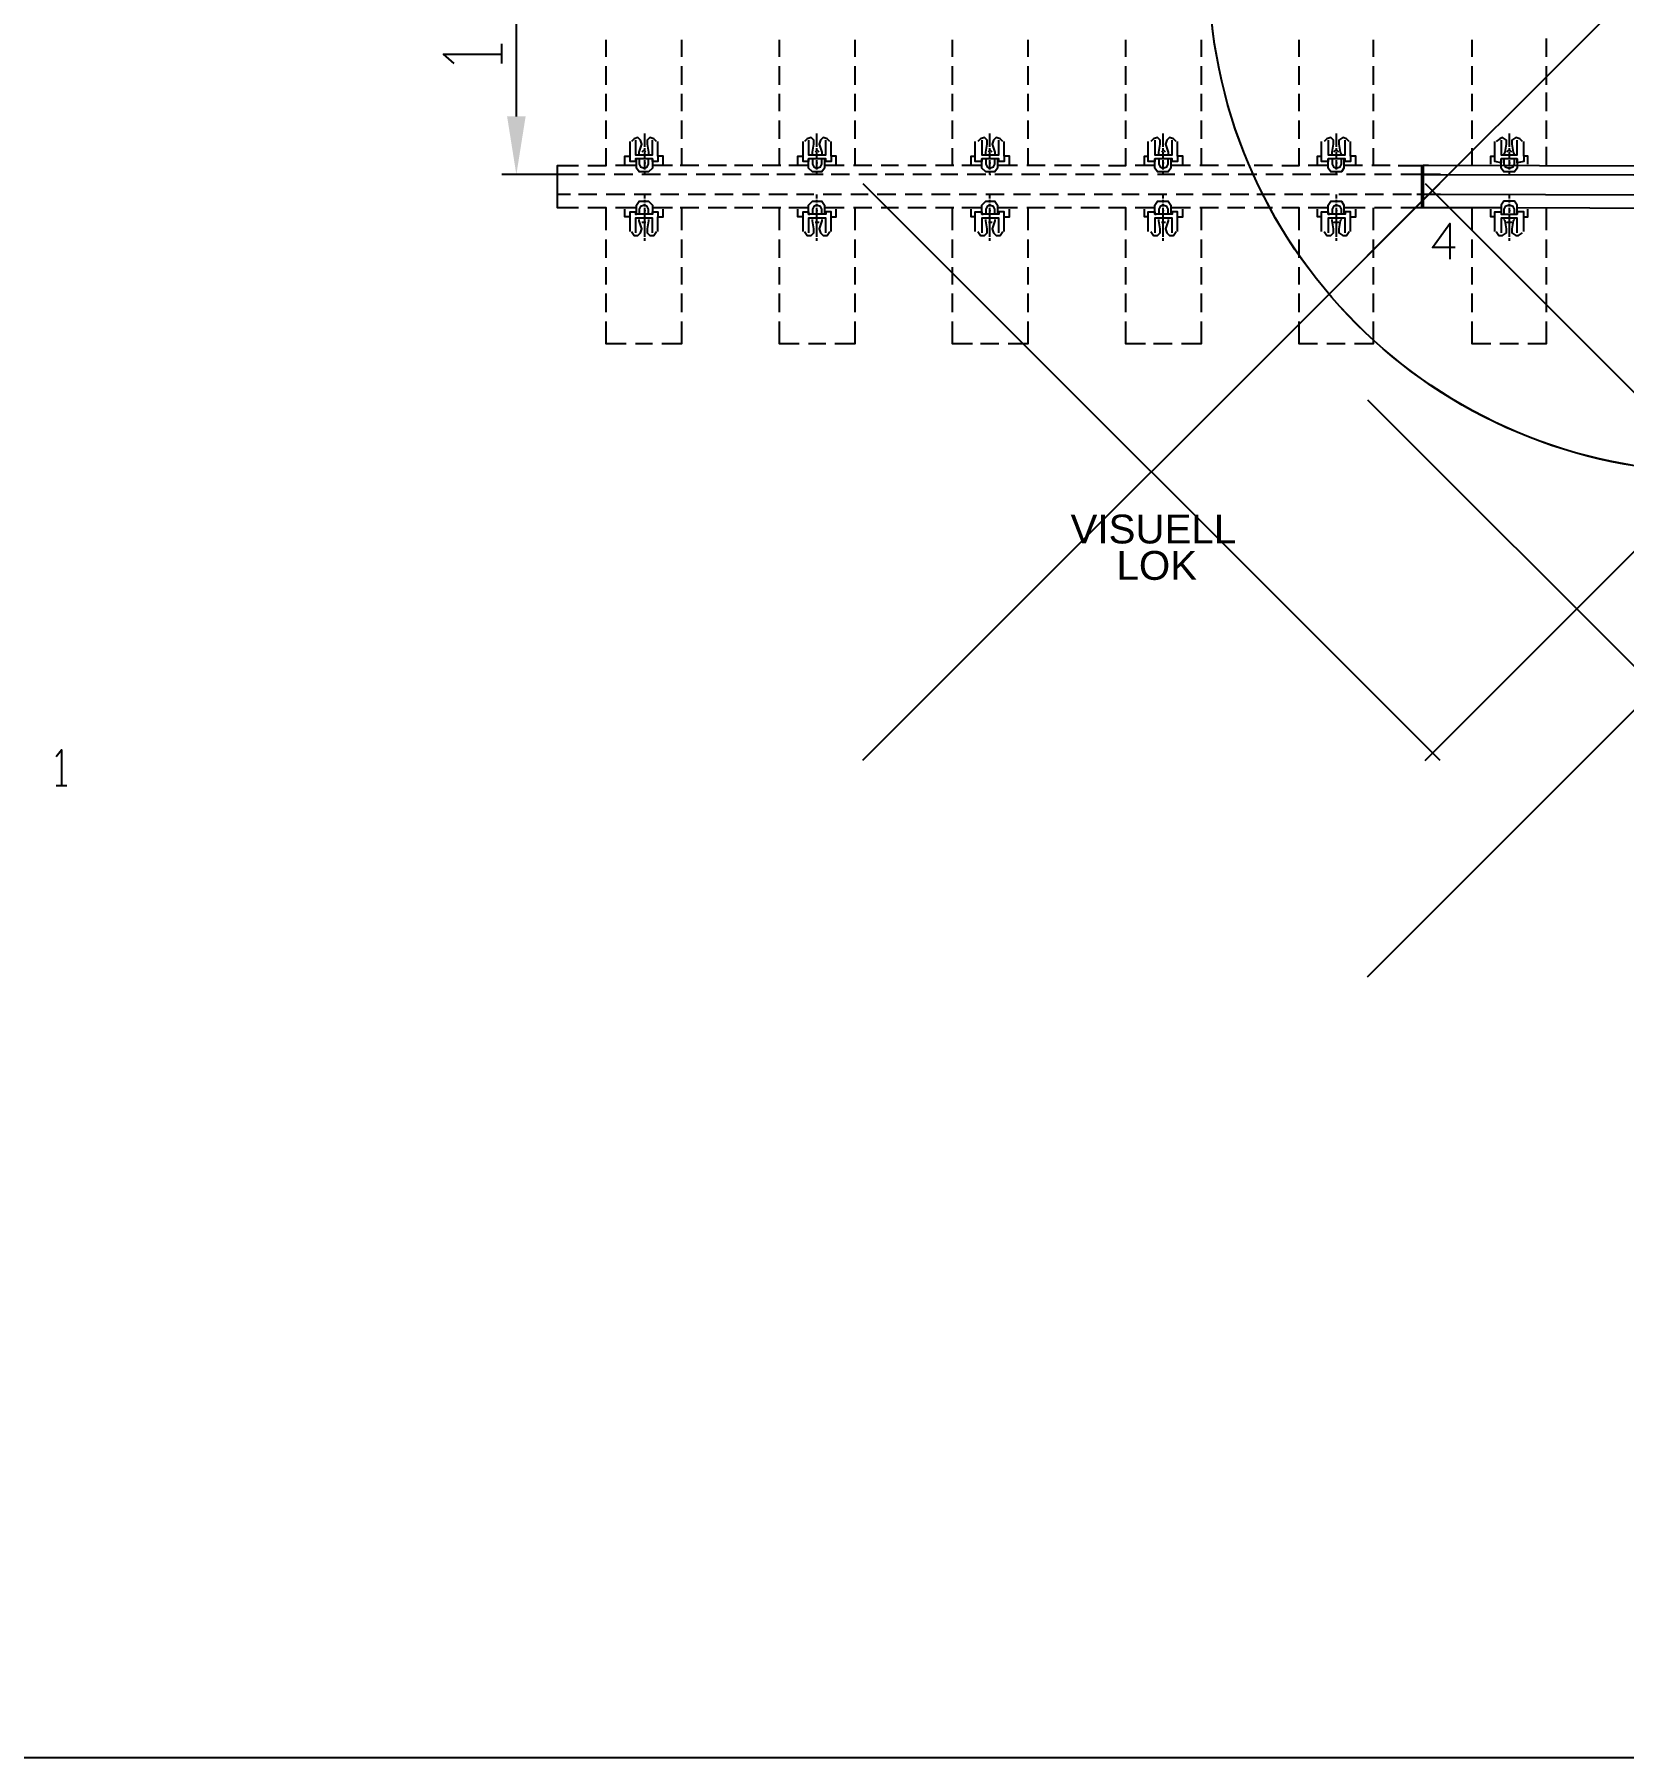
# Model space of a CAD drawing. Header units: millimetres. Extents: x -45 to 90, y -17 to 16.
# Drawn here: x -5.62 to -0.11, y -6.21 to -0.23 of the extents above; entities that cross this region are included whole.
import ezdxf

# ---------------------------------------------------------------- set-up
doc = ezdxf.new("R2010")
doc.units = ezdxf.units.MM
doc.header["$PDMODE"] = 3
doc.layers.add('PDF_Geometry', color=7, linetype='Continuous')
doc.layers.add('PDF_Solid Fills', color=7, linetype='Continuous')
doc.styles.get("Standard").update_dxf_attribs({"font": 'arial.ttf'})

msp = doc.modelspace()

# ---------------------------------------------------------------- linework, layer by layer
at = {"color": 4}
for centre in [(0.1994, 0), (0.1994, -0.0004)]:
    msp.add_circle(centre, 1.75, dxfattribs=at)
at = {"color": 1}
for p in [(0, 0), (-1.75, -1.75), (0, -2.5)]:
    msp.add_point(p, dxfattribs=at)
at = {"color": 4}
msp.add_point((0.1994, -1.7504), dxfattribs=at)
at = {"layer": 'PDF_Geometry', "lineweight": 25}
msp.add_lwpolyline([(-44.1267, 7.6371), (-44.1267, -6.2069), (89.3766, -6.2069), (89.3766, 7.6371)], close=True, dxfattribs=at)
for points in [[(-3.9515, -0.518), (-3.9515, 0.518)], [(-4.0019, -0.3346), (-4.0019, -0.2659)], [(-3.6398, -0.3117), (-3.6398, -0.2521)], [(-3.3785, -0.2521), (-3.3785, -0.3117)], [(-3.0393, -0.3117), (-3.0393, -0.2521)], [(-2.778, -0.2521), (-2.778, -0.3117)], [(-2.4388, -0.3117), (-2.4388, -0.2521)], [(-2.1775, -0.2521), (-2.1775, -0.3117)], [(-1.8382, -0.3117), (-1.8382, -0.2521)], [(-1.5769, -0.2521), (-1.5769, -0.3117)], [(-1.2377, -0.3117), (-1.2377, -0.2521)], [(-0.981, -0.2521), (-0.981, -0.3117)], [(-0.6372, -0.3117), (-0.6372, -0.2521)], [(-0.3805, -0.2475), (-0.3805, -0.3117)], [(-4.167, -0.3346), (-4.2036, -0.3026), (-4.0019, -0.3026)], [(-3.6398, -0.408), (-3.6398, -0.3438)], [(-3.3785, -0.3438), (-3.3785, -0.408)], [(-3.0393, -0.408), (-3.0393, -0.3438)], [(-2.778, -0.3438), (-2.778, -0.408)], [(-2.4388, -0.408), (-2.4388, -0.3438)], [(-2.1775, -0.3438), (-2.1775, -0.408)], [(-1.8382, -0.408), (-1.8382, -0.3438)], [(-1.5769, -0.3438), (-1.5769, -0.408)], [(-1.2377, -0.408), (-1.2377, -0.3438)], [(-0.981, -0.3438), (-0.981, -0.408)], [(-0.6372, -0.408), (-0.6372, -0.3438)], [(-0.3805, -0.3438), (-0.3805, -0.408)], [(-3.6398, -0.4997), (-3.6398, -0.4401)], [(-3.3785, -0.4401), (-3.3785, -0.4997)], [(-3.0393, -0.4997), (-3.0393, -0.4401)], [(-2.778, -0.4401), (-2.778, -0.4997)], [(-2.4388, -0.4997), (-2.4388, -0.4401)], [(-2.1775, -0.4401), (-2.1775, -0.4997)], [(-1.8382, -0.4997), (-1.8382, -0.4401)], [(-1.5769, -0.4401), (-1.5769, -0.4997)], [(-1.2377, -0.4997), (-1.2377, -0.4401)], [(-0.981, -0.4401), (-0.981, -0.4997)], [(-0.6372, -0.4997), (-0.6372, -0.4401)], [(-0.3805, -0.4353), (-0.3805, -0.4997)], [(-3.6398, -0.5959), (-3.6398, -0.5318)], [(-3.3785, -0.5318), (-3.3785, -0.5959)], [(-3.0393, -0.5959), (-3.0393, -0.5318)], [(-2.778, -0.5318), (-2.778, -0.5959)], [(-2.4388, -0.5959), (-2.4388, -0.5318)], [(-2.1775, -0.5318), (-2.1775, -0.5959)], [(-1.8382, -0.5959), (-1.8382, -0.5318)], [(-1.5769, -0.5318), (-1.5769, -0.5959)], [(-1.2377, -0.5959), (-1.2377, -0.5318)], [(-0.981, -0.5318), (-0.981, -0.5959)], [(-0.6372, -0.5959), (-0.6372, -0.5318)], [(-0.3805, -0.5318), (-0.3805, -0.5959)], [(-3.5252, -0.6509), (-3.5252, -0.6418), (-3.516, -0.6143), (-3.5206, -0.6005), (-3.5298, -0.5914), (-3.5435, -0.5959), (-3.5527, -0.6051)], [(-3.5069, -0.5776), (-3.5069, -0.5822), (-3.5069, -0.5868), (-3.5069, -0.5959), (-3.5069, -0.6005), (-3.5069, -0.6097), (-3.5069, -0.6143), (-3.5069, -0.6234)], [(-3.4656, -0.6051), (-3.4748, -0.5959), (-3.4885, -0.5914), (-3.4977, -0.6005), (-3.4977, -0.6143), (-3.4931, -0.6418), (-3.4931, -0.6509)], [(-2.9247, -0.6509), (-2.9247, -0.6418), (-2.9201, -0.6143), (-2.9201, -0.6005), (-2.9293, -0.5914), (-2.943, -0.5959), (-2.9522, -0.6051)], [(-2.9109, -0.5776), (-2.9109, -0.5822), (-2.9109, -0.5868), (-2.9109, -0.5959), (-2.9109, -0.6005), (-2.9109, -0.6097), (-2.9109, -0.6143), (-2.9109, -0.6234)], [(-2.8651, -0.6051), (-2.8742, -0.5959), (-2.888, -0.5914), (-2.8972, -0.6005), (-2.9017, -0.6143), (-2.8926, -0.6418), (-2.8926, -0.6509)], [(-2.3241, -0.6509), (-2.3241, -0.6418), (-2.3196, -0.6143), (-2.3196, -0.6005), (-2.3287, -0.5914), (-2.3425, -0.5959), (-2.3517, -0.6051)], [(-2.3104, -0.5776), (-2.3104, -0.5822), (-2.3104, -0.5868), (-2.3104, -0.5959), (-2.3104, -0.6005), (-2.3104, -0.6097), (-2.3104, -0.6143), (-2.3104, -0.6234)], [(-2.2646, -0.6051), (-2.2737, -0.5959), (-2.2875, -0.5914), (-2.2966, -0.6005), (-2.3012, -0.6143), (-2.2921, -0.6418), (-2.2921, -0.6509)], [(-1.7236, -0.6509), (-1.7236, -0.6418), (-1.719, -0.6143), (-1.719, -0.6005), (-1.7282, -0.5914), (-1.742, -0.5959), (-1.7511, -0.6051)], [(-1.7099, -0.5776), (-1.7099, -0.5822), (-1.7099, -0.5868), (-1.7099, -0.5959), (-1.7099, -0.6005), (-1.7099, -0.6097), (-1.7099, -0.6143), (-1.7099, -0.6234)], [(-1.664, -0.6051), (-1.6732, -0.5959), (-1.687, -0.5914), (-1.6961, -0.6005), (-1.7007, -0.6143), (-1.6915, -0.6418), (-1.6915, -0.6509)], [(-1.1231, -0.6509), (-1.1231, -0.6418), (-1.1185, -0.6143), (-1.1185, -0.6005), (-1.1277, -0.5914), (-1.1414, -0.5959), (-1.1506, -0.6051)], [(-1.1094, -0.5776), (-1.1094, -0.5822), (-1.1094, -0.5868), (-1.1094, -0.5959), (-1.1094, -0.6005), (-1.1094, -0.6097), (-1.1094, -0.6143), (-1.1094, -0.6234)], [(-1.0635, -0.6051), (-1.0727, -0.5959), (-1.0864, -0.5914), (-1.1002, -0.6005), (-1.1002, -0.6143), (-1.0956, -0.6418), (-1.091, -0.6509)], [(-0.5272, -0.6509), (-0.5226, -0.6418), (-0.518, -0.6143), (-0.518, -0.6005), (-0.5318, -0.5914), (-0.5409, -0.5959), (-0.5547, -0.6051)], [(-0.5088, -0.5776), (-0.5088, -0.5822), (-0.5088, -0.5868), (-0.5088, -0.5959), (-0.5088, -0.6005), (-0.5088, -0.6097), (-0.5088, -0.6143), (-0.5088, -0.6234)], [(-0.463, -0.6051), (-0.4722, -0.5959), (-0.4859, -0.5914), (-0.4997, -0.6005), (-0.4997, -0.6143), (-0.4951, -0.6418), (-0.4905, -0.6509)], [(-3.704, -0.6876), (-3.6398, -0.6876), (-3.6398, -0.628)], [(-3.5756, -0.683), (-3.5756, -0.6555), (-3.5573, -0.6555), (-3.5573, -0.6051)], [(-3.4793, -0.6645), (-3.5344, -0.6645), (-3.5389, -0.6645), (-3.5389, -0.6739), (-3.5573, -0.6739), (-3.5573, -0.6555)], [(-3.5389, -0.6005), (-3.5389, -0.6509), (-3.4793, -0.6509), (-3.4793, -0.6005)], [(-3.461, -0.6555), (-3.461, -0.6739), (-3.4793, -0.6739), (-3.4793, -0.6645), (-3.4793, -0.6968), (-3.4931, -0.7105), (-3.5252, -0.7105), (-3.5344, -0.6968), (-3.5344, -0.6645)], [(-3.5023, -0.6418), (-3.5069, -0.6372), (-3.5114, -0.6372), (-3.516, -0.6418)], [(-3.5069, -0.628), (-3.5069, -0.6372)], [(-3.5069, -0.6418), (-3.5069, -0.6509)], [(-3.5069, -0.6555), (-3.5069, -0.6645)], [(-3.4427, -0.683), (-3.4427, -0.6555), (-3.461, -0.6555), (-3.461, -0.6051)], [(-3.3785, -0.628), (-3.3785, -0.6876)], [(-3.0393, -0.6876), (-3.0393, -0.628)], [(-2.9751, -0.683), (-2.9751, -0.6555), (-2.9568, -0.6555), (-2.9568, -0.6051)], [(-2.8605, -0.6555), (-2.8605, -0.6739), (-2.8788, -0.6739), (-2.8788, -0.6645), (-2.8834, -0.6645), (-2.8834, -0.6968), (-2.8926, -0.7105), (-2.9247, -0.7105), (-2.9384, -0.6968), (-2.9384, -0.6645), (-2.9384, -0.6739), (-2.9568, -0.6739), (-2.9568, -0.6555)], [(-2.9384, -0.6005), (-2.9384, -0.6509), (-2.8788, -0.6509), (-2.8788, -0.6005)], [(-2.9017, -0.6418), (-2.9063, -0.6372), (-2.9109, -0.6372), (-2.9155, -0.6418)], [(-2.9109, -0.628), (-2.9109, -0.6372)], [(-2.9109, -0.6418), (-2.9109, -0.6509)], [(-2.9109, -0.6555), (-2.9109, -0.6645)], [(-2.8422, -0.683), (-2.8422, -0.6555), (-2.8605, -0.6555), (-2.8605, -0.6051)], [(-2.778, -0.628), (-2.778, -0.6876)], [(-2.4388, -0.6876), (-2.4388, -0.628)], [(-2.3746, -0.683), (-2.3746, -0.6555), (-2.3608, -0.6555), (-2.3608, -0.6051)], [(-2.26, -0.6555), (-2.26, -0.6739), (-2.2783, -0.6739), (-2.2783, -0.6645), (-2.2829, -0.6645), (-2.2829, -0.6968), (-2.2921, -0.7105), (-2.3241, -0.7105), (-2.3379, -0.6968), (-2.3379, -0.6645), (-2.3379, -0.6739), (-2.3608, -0.6739), (-2.3608, -0.6555)], [(-2.3379, -0.6005), (-2.3379, -0.6509), (-2.2783, -0.6509), (-2.2783, -0.6005)], [(-2.3012, -0.6418), (-2.3058, -0.6372), (-2.3104, -0.6372), (-2.315, -0.6418)], [(-2.3104, -0.628), (-2.3104, -0.6372)], [(-2.3104, -0.6418), (-2.3104, -0.6509)], [(-2.3104, -0.6555), (-2.3104, -0.6645)], [(-2.2416, -0.683), (-2.2416, -0.6555), (-2.26, -0.6555), (-2.26, -0.6051)], [(-2.1775, -0.628), (-2.1775, -0.6876)], [(-1.8978, -0.6876), (-1.8382, -0.6876), (-1.8382, -0.628)], [(-1.7741, -0.683), (-1.7741, -0.6555), (-1.7603, -0.6555), (-1.7603, -0.6051)], [(-1.6595, -0.6555), (-1.6595, -0.6739), (-1.6778, -0.6739), (-1.6778, -0.6645), (-1.6824, -0.6645), (-1.6824, -0.6968), (-1.6915, -0.7105), (-1.7282, -0.7105), (-1.7374, -0.6968), (-1.7374, -0.6645), (-1.7374, -0.6739), (-1.7603, -0.6739), (-1.7603, -0.6555)], [(-1.7374, -0.6005), (-1.7374, -0.6509), (-1.6778, -0.6509), (-1.6778, -0.6005)], [(-1.7007, -0.6418), (-1.7053, -0.6372), (-1.7099, -0.6372), (-1.7145, -0.6418)], [(-1.7099, -0.628), (-1.7099, -0.6372)], [(-1.7099, -0.6418), (-1.7099, -0.6509)], [(-1.7099, -0.6555), (-1.7099, -0.6645)], [(-1.6411, -0.683), (-1.6411, -0.6555), (-1.6595, -0.6555), (-1.6595, -0.6051)], [(-1.5769, -0.628), (-1.5769, -0.6876)], [(-1.2973, -0.6876), (-1.2377, -0.6876), (-1.2377, -0.628)], [(-1.1735, -0.683), (-1.1735, -0.6555), (-1.1598, -0.6555), (-1.1598, -0.6051)], [(-1.0589, -0.6555), (-1.0589, -0.6739), (-1.0773, -0.6739), (-1.0773, -0.6645), (-1.0819, -0.6645), (-1.0819, -0.6968), (-1.091, -0.7105), (-1.1277, -0.7105), (-1.1369, -0.6968), (-1.1369, -0.6645), (-1.1369, -0.6739), (-1.1598, -0.6739), (-1.1598, -0.6555)], [(-1.1369, -0.6005), (-1.1369, -0.6509), (-1.0773, -0.6509), (-1.0773, -0.6005)], [(-1.1002, -0.6418), (-1.1048, -0.6372), (-1.1139, -0.6372), (-1.1185, -0.6418)], [(-1.1094, -0.628), (-1.1094, -0.6372)], [(-1.1094, -0.6418), (-1.1094, -0.6509)], [(-1.1094, -0.6555), (-1.1094, -0.6645)], [(-1.0406, -0.683), (-1.0406, -0.6555), (-1.0589, -0.6555), (-1.0589, -0.6051)], [(-0.981, -0.628), (-0.981, -0.6876)], [(-0.6372, -0.6876), (-0.6372, -0.628)], [(-0.573, -0.683), (-0.573, -0.6555), (-0.5593, -0.6555), (-0.5593, -0.6051)], [(-0.4584, -0.6555), (-0.4584, -0.6739), (-0.4813, -0.6784), (-0.4813, -0.6645), (-0.4813, -0.6968), (-0.4905, -0.7105), (-0.5272, -0.7105), (-0.5363, -0.6968), (-0.5363, -0.6645), (-0.5363, -0.6784), (-0.5593, -0.6739), (-0.5593, -0.6555)], [(-0.5363, -0.6005), (-0.5363, -0.6509), (-0.4813, -0.6509), (-0.4813, -0.6005)], [(-0.4997, -0.6418), (-0.5043, -0.6372), (-0.5134, -0.6372), (-0.518, -0.6418)], [(-0.5088, -0.628), (-0.5088, -0.6372)], [(-0.5088, -0.6418), (-0.5088, -0.6509)], [(-0.5088, -0.6555), (-0.5088, -0.6645)], [(-0.4447, -0.683), (-0.4447, -0.6555), (-0.4584, -0.6555), (-0.4584, -0.6051)], [(-0.3805, -0.6234), (-0.3805, -0.6876)], [(-3.7361, -0.7197), (-3.8094, -0.7197), (-3.8094, -0.6876), (-3.7361, -0.6876)], [(-3.5344, -0.6876), (-3.6077, -0.6876)], [(-3.5252, -0.6645), (-3.5252, -0.683), (-3.5206, -0.6922), (-3.5069, -0.6968), (-3.4977, -0.6922), (-3.4931, -0.683), (-3.4931, -0.6645)], [(-3.5069, -0.6693), (-3.5069, -0.6784), (-3.5069, -0.6876), (-3.5069, -0.6922), (-3.5069, -0.7014)], [(-3.5069, -0.706), (-3.5069, -0.7197)], [(-3.4106, -0.6876), (-3.4793, -0.6876)], [(-3.3189, -0.6876), (-3.3831, -0.6876)], [(-3.2226, -0.6876), (-3.2868, -0.6876)], [(-3.131, -0.6876), (-3.1951, -0.6876)], [(-3.0347, -0.6876), (-3.0989, -0.6876)], [(-2.9384, -0.6876), (-3.0072, -0.6876)], [(-2.8834, -0.6645), (-2.9384, -0.6645)], [(-2.9247, -0.6645), (-2.9247, -0.683), (-2.9201, -0.6922), (-2.9109, -0.6968), (-2.8972, -0.6922), (-2.8926, -0.683), (-2.8926, -0.6645)], [(-2.9109, -0.6693), (-2.9109, -0.6784), (-2.9109, -0.6876), (-2.9109, -0.6922), (-2.9109, -0.7014)], [(-2.9109, -0.706), (-2.9109, -0.7197)], [(-2.8146, -0.6876), (-2.8834, -0.6876)], [(-2.7184, -0.6876), (-2.7826, -0.6876)], [(-2.6267, -0.6876), (-2.6863, -0.6876)], [(-2.5304, -0.6876), (-2.5946, -0.6876)], [(-2.4342, -0.6876), (-2.4983, -0.6876)], [(-2.3379, -0.6876), (-2.4067, -0.6876)], [(-2.2829, -0.6645), (-2.3379, -0.6645)], [(-2.3241, -0.6645), (-2.3241, -0.683), (-2.3196, -0.6922), (-2.3104, -0.6968), (-2.2966, -0.6922), (-2.2921, -0.683), (-2.2921, -0.6645)], [(-2.3104, -0.6693), (-2.3104, -0.6784), (-2.3104, -0.6876), (-2.3104, -0.6922), (-2.3104, -0.7014)], [(-2.3104, -0.706), (-2.3104, -0.7197)], [(-2.2141, -0.6876), (-2.2829, -0.6876)], [(-2.1179, -0.6876), (-2.182, -0.6876)], [(-2.0262, -0.6876), (-2.0858, -0.6876)], [(-1.9299, -0.6876), (-1.9941, -0.6876)], [(-1.7374, -0.6876), (-1.8061, -0.6876)], [(-1.6824, -0.6645), (-1.7374, -0.6645)], [(-1.7236, -0.6645), (-1.7236, -0.683), (-1.719, -0.6922), (-1.7099, -0.6968), (-1.6961, -0.6922), (-1.6915, -0.683), (-1.6915, -0.6645)], [(-1.7099, -0.6693), (-1.7099, -0.6784), (-1.7099, -0.6876), (-1.7099, -0.6922), (-1.7099, -0.7014)], [(-1.7099, -0.706), (-1.7099, -0.7197)], [(-1.6136, -0.6876), (-1.6824, -0.6876)], [(-1.5173, -0.6876), (-1.5815, -0.6876)], [(-1.4257, -0.6876), (-1.4853, -0.6876)], [(-1.3294, -0.6876), (-1.3936, -0.6876)], [(-1.1369, -0.6876), (-1.2056, -0.6876)], [(-1.0819, -0.6645), (-1.1369, -0.6645)], [(-1.1231, -0.6645), (-1.1231, -0.683), (-1.1185, -0.6922), (-1.1094, -0.6968), (-1.0956, -0.6922), (-1.091, -0.683), (-1.091, -0.6645)], [(-1.1094, -0.6693), (-1.1094, -0.6784), (-1.1094, -0.6876), (-1.1094, -0.6922), (-1.1094, -0.7014)], [(-1.1094, -0.706), (-1.1094, -0.7197)], [(-1.0177, -0.6876), (-1.0819, -0.6876)], [(-0.9214, -0.6876), (-0.9856, -0.6876)], [(-0.8939, -0.6876), (-0.8297, -0.6876), (-0.8114, -0.6876), (-0.8114, -0.8343), (-0.8114, -0.6876), (-0.8068, -0.6876), (-0.8068, -0.8343), (-0.8114, -0.8343), (-0.8847, -0.8343)], [(8.4623, -0.7701), (5.3772, -0.7243), (2.2921, -0.6968), (-0.7885, -0.6876), (-0.8068, -0.6876)], [(-0.4813, -0.6645), (-0.5363, -0.6645)], [(-0.5272, -0.6645), (-0.5272, -0.683), (-0.5226, -0.6922), (-0.5088, -0.6968), (-0.4951, -0.6922), (-0.4905, -0.683), (-0.4905, -0.6645)], [(-0.5088, -0.6693), (-0.5088, -0.6784), (-0.5088, -0.6876)], [(-0.5088, -0.6922), (-0.5088, -0.7014)], [(-0.5088, -0.706), (-0.5088, -0.7197)], [(-3.7361, -0.8343), (-3.8094, -0.8343), (-3.8094, -0.7885), (-3.8094, -0.7197), (-4.0019, -0.7197)], [(-3.6444, -0.7197), (-3.704, -0.7197)], [(-3.5481, -0.7197), (-3.6123, -0.7197)], [(-3.4518, -0.7197), (-3.516, -0.7197)], [(-3.3602, -0.7197), (-3.4243, -0.7197)], [(-3.2639, -0.7197), (-3.3281, -0.7197)], [(-3.1722, -0.7197), (-3.2364, -0.7197)], [(-3.0759, -0.7197), (-3.1401, -0.7197)], [(-2.9843, -0.7197), (-3.0484, -0.7197)], [(-2.888, -0.7197), (-2.9522, -0.7197)], [(-2.7963, -0.7197), (-2.8605, -0.7197)], [(-2.7, -0.7197), (-2.7642, -0.7197)], [(-2.6084, -0.7197), (-2.6725, -0.7197)], [(-2.5121, -0.7197), (-2.5763, -0.7197)], [(-2.4204, -0.7197), (-2.48, -0.7197)], [(-2.3241, -0.7197), (-2.3883, -0.7197)], [(-2.2325, -0.7197), (-2.2921, -0.7197)], [(-2.1362, -0.7197), (-2.2004, -0.7197)], [(-2.0445, -0.7197), (-2.1041, -0.7197)], [(-1.9483, -0.7197), (-2.0124, -0.7197)], [(-1.8566, -0.7197), (-1.9162, -0.7197)], [(-1.7603, -0.7197), (-1.8245, -0.7197)], [(-1.6686, -0.7197), (-1.7282, -0.7197)], [(-1.5724, -0.7197), (-1.6365, -0.7197)], [(-1.4807, -0.7197), (-1.5403, -0.7197)], [(-1.3844, -0.7197), (-1.4486, -0.7197)], [(-1.2927, -0.7197), (-1.3523, -0.7197)], [(-1.1965, -0.7197), (-1.2606, -0.7197)], [(-1.1048, -0.7197), (-1.1644, -0.7197)], [(-1.0085, -0.7197), (-1.0727, -0.7197)], [(-0.9168, -0.7197), (-0.9764, -0.7197)], [(-0.8114, -0.7197), (-0.8847, -0.7197)], [(-0.7472, -0.7197), (-0.8068, -0.7197), (2.1133, -0.7243), (5.0379, -0.7518), (7.958, -0.7931), (10.8781, -0.8526), (13.7982, -0.9306), (16.7183, -1.0268), (16.402, -1.0131), (16.4295, -1.0083), (16.4478, -0.9902), (16.4524, -0.9672), (16.4478, -0.9397), (16.4295, -0.9214), (16.4066, -0.9122), (16.3791, -0.9122), (16.3791, -0.8985), (16.4524, -0.9031), (16.4524, -0.9535)], [(-3.7636, -0.7885), (-3.8094, -0.7885)], [(-3.6719, -0.7885), (-3.7361, -0.7885)], [(-3.6398, -0.9122), (-3.6398, -0.8343), (-3.704, -0.8343)], [(-3.5756, -0.7885), (-3.6398, -0.7885)], [(-3.5344, -0.8343), (-3.6077, -0.8343)], [(-3.5573, -0.8664), (-3.5573, -0.8481), (-3.5389, -0.8481), (-3.5389, -0.8572), (-3.5344, -0.8572), (-3.5344, -0.8251), (-3.5252, -0.8114), (-3.4931, -0.8114), (-3.4793, -0.8251), (-3.4793, -0.8572), (-3.4793, -0.8481), (-3.461, -0.8481), (-3.461, -0.8664)], [(-3.4839, -0.7885), (-3.5435, -0.7885)], [(-3.4931, -0.8572), (-3.4931, -0.8389), (-3.4977, -0.8297), (-3.5069, -0.8251), (-3.5206, -0.8297), (-3.5252, -0.8389), (-3.5252, -0.8572)], [(-3.5069, -0.7885), (-3.5069, -0.8022)], [(-3.5069, -0.8068), (-3.5069, -0.816)], [(-3.5069, -0.8206), (-3.5069, -0.8297)], [(-3.5069, -0.8343), (-3.5069, -0.8435), (-3.5069, -0.8526)], [(-3.4106, -0.8343), (-3.4793, -0.8343)], [(-3.3877, -0.7885), (-3.4518, -0.7885)], [(-3.3189, -0.8343), (-3.3831, -0.8343)], [(-3.3785, -0.8343), (-3.3785, -0.9122)], [(-3.296, -0.7885), (-3.3556, -0.7885)], [(-3.2226, -0.8343), (-3.2868, -0.8343)], [(-3.1997, -0.7885), (-3.2639, -0.7885)], [(-3.131, -0.8343), (-3.1951, -0.8343)], [(-3.108, -0.7885), (-3.1676, -0.7885)], [(-3.0347, -0.8343), (-3.0989, -0.8343)], [(-3.0118, -0.7885), (-3.0759, -0.7885)], [(-3.0393, -0.9122), (-3.0393, -0.8343)], [(-2.9384, -0.8343), (-3.0072, -0.8343)], [(-2.9201, -0.7885), (-2.9797, -0.7885)], [(-2.8605, -0.8664), (-2.8605, -0.8481), (-2.8788, -0.8481), (-2.8788, -0.8572), (-2.8834, -0.8572), (-2.9384, -0.8572), (-2.9384, -0.8251), (-2.9247, -0.8114), (-2.8926, -0.8114), (-2.8834, -0.8251), (-2.8834, -0.8572)], [(-2.8926, -0.8572), (-2.8926, -0.8389), (-2.8972, -0.8297), (-2.9109, -0.8251), (-2.9201, -0.8297), (-2.9247, -0.8389), (-2.9247, -0.8572)], [(-2.9109, -0.7885), (-2.9109, -0.8022)], [(-2.9109, -0.8068), (-2.9109, -0.816)], [(-2.9109, -0.8206), (-2.9109, -0.8297)], [(-2.9109, -0.8343), (-2.9109, -0.8435), (-2.9109, -0.8526)], [(-2.8238, -0.7885), (-2.888, -0.7885)], [(-2.8146, -0.8343), (-2.8834, -0.8343)], [(-2.7321, -0.7885), (-2.7917, -0.7885)], [(-2.7184, -0.8343), (-2.7826, -0.8343)], [(-2.778, -0.8343), (-2.778, -0.9122)], [(-2.6359, -0.7885), (-2.7, -0.7885)], [(-2.6267, -0.8343), (-2.6863, -0.8343)], [(-2.5442, -0.7885), (-2.6038, -0.7885)], [(-2.5304, -0.8343), (-2.5946, -0.8343)], [(-2.4479, -0.7885), (-2.5121, -0.7885)], [(-2.4342, -0.8343), (-2.4983, -0.8343)], [(-2.4388, -0.9122), (-2.4388, -0.8343)], [(-2.3562, -0.7885), (-2.4158, -0.7885)], [(-2.3379, -0.8343), (-2.4067, -0.8343)], [(-2.26, -0.8664), (-2.26, -0.8481), (-2.2783, -0.8481), (-2.2783, -0.8572), (-2.2829, -0.8572), (-2.3379, -0.8572), (-2.3379, -0.8251), (-2.3241, -0.8114), (-2.2921, -0.8114), (-2.2829, -0.8251), (-2.2829, -0.8572)], [(-2.26, -0.7885), (-2.3241, -0.7885)], [(-2.2921, -0.8572), (-2.2921, -0.8389), (-2.2966, -0.8297), (-2.3104, -0.8251), (-2.3196, -0.8297), (-2.3241, -0.8389), (-2.3241, -0.8572)], [(-2.3104, -0.7885), (-2.3104, -0.8022)], [(-2.3104, -0.8068), (-2.3104, -0.816)], [(-2.3104, -0.8206), (-2.3104, -0.8297)], [(-2.3104, -0.8343), (-2.3104, -0.8435), (-2.3104, -0.8526)], [(-2.2141, -0.8343), (-2.2829, -0.8343)], [(-2.1683, -0.7885), (-2.2279, -0.7885)], [(-2.1179, -0.8343), (-2.182, -0.8343)], [(-2.1775, -0.8343), (-2.1775, -0.9122)], [(-2.072, -0.7885), (-2.1362, -0.7885)], [(-2.0262, -0.8343), (-2.0858, -0.8343)], [(-1.9803, -0.7885), (-2.0399, -0.7885)], [(-1.9299, -0.8343), (-1.9941, -0.8343)], [(-1.8841, -0.7885), (-1.9483, -0.7885)], [(-1.8382, -0.9122), (-1.8382, -0.8343), (-1.8978, -0.8343)], [(-1.7924, -0.7885), (-1.852, -0.7885)], [(-1.7374, -0.8343), (-1.8061, -0.8343)], [(-1.6961, -0.7885), (-1.7603, -0.7885)], [(-1.6595, -0.8664), (-1.6595, -0.8481), (-1.6778, -0.8481), (-1.6778, -0.8572), (-1.6824, -0.8572), (-1.7374, -0.8572), (-1.7374, -0.8251), (-1.7282, -0.8114), (-1.6915, -0.8114), (-1.6824, -0.8251), (-1.6824, -0.8572)], [(-1.6915, -0.8572), (-1.6915, -0.8389), (-1.6961, -0.8297), (-1.7099, -0.8251), (-1.719, -0.8297), (-1.7236, -0.8389), (-1.7236, -0.8572)], [(-1.7099, -0.7885), (-1.7099, -0.8022)], [(-1.7099, -0.8068), (-1.7099, -0.816)], [(-1.7099, -0.8206), (-1.7099, -0.8297)], [(-1.7099, -0.8343), (-1.7099, -0.8435), (-1.7099, -0.8526)], [(-1.6136, -0.8343), (-1.6824, -0.8343)], [(-1.6044, -0.7885), (-1.664, -0.7885)], [(-1.5173, -0.8343), (-1.5815, -0.8343)], [(-1.5769, -0.8343), (-1.5769, -0.9122)], [(-1.5082, -0.7885), (-1.5724, -0.7885)], [(-1.4257, -0.8343), (-1.4853, -0.8343)], [(-1.4119, -0.7885), (-1.4761, -0.7885)], [(-1.3294, -0.8343), (-1.3936, -0.8343)], [(-1.3202, -0.7885), (-1.3844, -0.7885)], [(-1.2377, -0.9122), (-1.2377, -0.8343), (-1.2973, -0.8343)], [(-1.224, -0.7885), (-1.2881, -0.7885)], [(-1.1369, -0.8343), (-1.2056, -0.8343)], [(-1.1323, -0.7885), (-1.1965, -0.7885)], [(-1.0589, -0.8664), (-1.0589, -0.8481), (-1.0773, -0.8481), (-1.0773, -0.8572), (-1.0819, -0.8572), (-1.1369, -0.8572), (-1.1369, -0.8251), (-1.1277, -0.8114), (-1.091, -0.8114), (-1.0819, -0.8251), (-1.0819, -0.8572)], [(-1.091, -0.8572), (-1.091, -0.8389), (-1.0956, -0.8297), (-1.1094, -0.8251), (-1.1185, -0.8297), (-1.1231, -0.8389), (-1.1231, -0.8572)], [(-1.1094, -0.7885), (-1.1094, -0.8022)], [(-1.1094, -0.8068), (-1.1094, -0.816)], [(-1.1094, -0.8206), (-1.1094, -0.8297)], [(-1.1094, -0.8343), (-1.1094, -0.8435), (-1.1094, -0.8526)], [(-1.036, -0.7885), (-1.1002, -0.7885)], [(-1.0085, -0.8343), (-1.0819, -0.8343)], [(-0.9443, -0.7885), (-1.0085, -0.7885)], [(-0.981, -0.8343), (-0.981, -0.9122)], [(-0.9168, -0.8343), (-0.9764, -0.8343)], [(-0.8481, -0.7885), (-0.871, -0.7885), (-0.9122, -0.7885)], [(-0.8114, -0.7885), (-0.8297, -0.7885)], [(16.7733, -1.1002), (16.7183, -1.0956), (13.8074, -1.0039), (10.8965, -0.926), (7.9855, -0.8664), (5.0746, -0.8251), (2.1637, -0.7976), (-0.7472, -0.7885), (-0.8068, -0.7885)], [(-0.5363, -0.8343), (-0.8068, -0.8343)], [(-0.6372, -0.9122), (-0.6372, -0.8343)], [(-0.4584, -0.8664), (-0.4584, -0.8481), (-0.4813, -0.8481), (-0.4813, -0.8572), (-0.4813, -0.8251), (-0.4905, -0.8114), (-0.5272, -0.8114), (-0.5363, -0.8251), (-0.5363, -0.8572), (-0.4813, -0.8572)], [(-0.4905, -0.8572), (-0.4905, -0.8389), (-0.4951, -0.8297), (-0.5088, -0.8251), (-0.5226, -0.8297), (-0.5272, -0.8389), (-0.5272, -0.8572)], [(-0.5088, -0.7885), (-0.5088, -0.8022)], [(-0.5088, -0.8068), (-0.5088, -0.816)], [(-0.5088, -0.8206), (-0.5088, -0.8297)], [(-0.5088, -0.8343), (-0.5088, -0.8435), (-0.5088, -0.8526)], [(14.6463, -1.0773), (11.6207, -0.9902), (8.5952, -0.926), (5.5697, -0.8756), (2.5442, -0.8481), (-0.4813, -0.8343)], [(-0.3805, -0.8343), (-0.3805, -0.9122)], [(-3.5573, -0.9168), (-3.5573, -0.8664), (-3.5756, -0.8664), (-3.5756, -0.8389)], [(-3.5527, -0.9168), (-3.5435, -0.9306), (-3.5298, -0.9306), (-3.5206, -0.9214), (-3.516, -0.9077), (-3.5252, -0.8802), (-3.5252, -0.8756)], [(-3.4793, -0.9214), (-3.4793, -0.871), (-3.5389, -0.871), (-3.5389, -0.9214)], [(-3.4793, -0.8572), (-3.5344, -0.8572)], [(-3.516, -0.8847), (-3.5114, -0.8847), (-3.5069, -0.8847), (-3.5023, -0.8847)], [(-3.5069, -0.8572), (-3.5069, -0.8664)], [(-3.5069, -0.871), (-3.5069, -0.8802), (-3.5069, -0.8847), (-3.5069, -0.8937), (-3.5069, -0.8985), (-3.5069, -0.9077), (-3.5069, -0.9122), (-3.5069, -0.9214), (-3.5069, -0.926), (-3.5069, -0.9352)], [(-3.4931, -0.8756), (-3.4931, -0.8802), (-3.4977, -0.9077), (-3.4977, -0.9214), (-3.4885, -0.9306), (-3.4748, -0.9306), (-3.4656, -0.9168)], [(-3.461, -0.9168), (-3.461, -0.8664), (-3.4427, -0.8664), (-3.4427, -0.8389)], [(-2.9568, -0.9168), (-2.9568, -0.8664), (-2.9751, -0.8664), (-2.9751, -0.8389)], [(-2.9568, -0.8664), (-2.9568, -0.8481), (-2.9384, -0.8481), (-2.9384, -0.8572), (-2.9338, -0.8572)], [(-2.9522, -0.9168), (-2.943, -0.9306), (-2.9293, -0.9306), (-2.9201, -0.9214), (-2.9201, -0.9077), (-2.9247, -0.8802), (-2.9247, -0.8756)], [(-2.8788, -0.9214), (-2.8788, -0.871), (-2.9384, -0.871), (-2.9384, -0.9214)], [(-2.9155, -0.8847), (-2.9109, -0.8847), (-2.9063, -0.8847), (-2.9017, -0.8847)], [(-2.9109, -0.8572), (-2.9109, -0.8664)], [(-2.9109, -0.871), (-2.9109, -0.8802), (-2.9109, -0.8847), (-2.9109, -0.8937), (-2.9109, -0.8985), (-2.9109, -0.9077), (-2.9109, -0.9122), (-2.9109, -0.9214), (-2.9109, -0.926), (-2.9109, -0.9352)], [(-2.8926, -0.8756), (-2.8926, -0.8802), (-2.9017, -0.9077), (-2.8972, -0.9214), (-2.888, -0.9306), (-2.8742, -0.9306), (-2.8651, -0.9168)], [(-2.8605, -0.9168), (-2.8605, -0.8664), (-2.8422, -0.8664), (-2.8422, -0.8389)], [(-2.3608, -0.9168), (-2.3608, -0.8664), (-2.3746, -0.8664), (-2.3746, -0.8389)], [(-2.3608, -0.8664), (-2.3608, -0.8481), (-2.3379, -0.8481), (-2.3379, -0.8572), (-2.3333, -0.8572)], [(-2.3517, -0.9168), (-2.3425, -0.9306), (-2.3287, -0.9306), (-2.3196, -0.9214), (-2.3196, -0.9077), (-2.3241, -0.8802), (-2.3241, -0.8756)], [(-2.2783, -0.9214), (-2.2783, -0.871), (-2.3379, -0.871), (-2.3379, -0.9214)], [(-2.315, -0.8847), (-2.3104, -0.8847), (-2.3058, -0.8847), (-2.3012, -0.8847)], [(-2.3104, -0.8572), (-2.3104, -0.8664)], [(-2.3104, -0.871), (-2.3104, -0.8802), (-2.3104, -0.8847), (-2.3104, -0.8937), (-2.3104, -0.8985), (-2.3104, -0.9077), (-2.3104, -0.9122), (-2.3104, -0.9214), (-2.3104, -0.926), (-2.3104, -0.9352)], [(-2.2921, -0.8756), (-2.2921, -0.8802), (-2.3012, -0.9077), (-2.2966, -0.9214), (-2.2875, -0.9306), (-2.2737, -0.9306), (-2.2646, -0.9168)], [(-2.26, -0.9168), (-2.26, -0.8664), (-2.2416, -0.8664), (-2.2416, -0.8389)], [(-1.7603, -0.9168), (-1.7603, -0.8664), (-1.7741, -0.8664), (-1.7741, -0.8389)], [(-1.7603, -0.8664), (-1.7603, -0.8481), (-1.7374, -0.8481), (-1.7374, -0.8572), (-1.7328, -0.8572)], [(-1.7511, -0.9168), (-1.742, -0.9306), (-1.7282, -0.9306), (-1.719, -0.9214), (-1.719, -0.9077), (-1.7236, -0.8802), (-1.7236, -0.8756)], [(-1.6778, -0.9214), (-1.6778, -0.871), (-1.7374, -0.871), (-1.7374, -0.9214)], [(-1.7145, -0.8847), (-1.7099, -0.8847), (-1.7053, -0.8847), (-1.7007, -0.8847)], [(-1.7099, -0.8572), (-1.7099, -0.8664)], [(-1.7099, -0.871), (-1.7099, -0.8802), (-1.7099, -0.8847), (-1.7099, -0.8937), (-1.7099, -0.8985), (-1.7099, -0.9077), (-1.7099, -0.9122), (-1.7099, -0.9214), (-1.7099, -0.926), (-1.7099, -0.9352)], [(-1.6915, -0.8756), (-1.6915, -0.8802), (-1.7007, -0.9077), (-1.6961, -0.9214), (-1.687, -0.9306), (-1.6732, -0.9306), (-1.664, -0.9168)], [(-1.6595, -0.9168), (-1.6595, -0.8664), (-1.6411, -0.8664), (-1.6411, -0.8389)], [(-1.1598, -0.9168), (-1.1598, -0.8664), (-1.1735, -0.8664), (-1.1735, -0.8389)], [(-1.1598, -0.8664), (-1.1598, -0.8481), (-1.1369, -0.8481), (-1.1369, -0.8572), (-1.1323, -0.8572)], [(-1.1506, -0.9168), (-1.1414, -0.9306), (-1.1277, -0.9306), (-1.1185, -0.9214), (-1.1185, -0.9077), (-1.1231, -0.8802), (-1.1231, -0.8756)], [(-1.0773, -0.9214), (-1.0773, -0.871), (-1.1369, -0.871), (-1.1369, -0.9214)], [(-1.1185, -0.8847), (-1.1139, -0.8847), (-1.1048, -0.8847), (-1.1002, -0.8847)], [(-1.1094, -0.8572), (-1.1094, -0.8664)], [(-1.1094, -0.871), (-1.1094, -0.8802), (-1.1094, -0.8847), (-1.1094, -0.8937), (-1.1094, -0.8985), (-1.1094, -0.9077), (-1.1094, -0.9122), (-1.1094, -0.9214), (-1.1094, -0.926), (-1.1094, -0.9352)], [(-1.091, -0.8756), (-1.0956, -0.8802), (-1.1002, -0.9077), (-1.1002, -0.9214), (-1.0864, -0.9306), (-1.0727, -0.9306), (-1.0635, -0.9168)], [(-1.0589, -0.9168), (-1.0589, -0.8664), (-1.0406, -0.8664), (-1.0406, -0.8389)], [(-0.6968, -0.9718), (-0.7747, -0.9718), (-0.7151, -0.8893), (-0.7151, -1.0131)], [(-0.5593, -0.9168), (-0.5593, -0.8664), (-0.573, -0.8664), (-0.573, -0.8389)], [(-0.5593, -0.8664), (-0.5593, -0.8481), (-0.5363, -0.8481), (-0.5363, -0.8572), (-0.5318, -0.8572)], [(-0.5547, -0.9168), (-0.5455, -0.9306), (-0.5318, -0.9306), (-0.518, -0.9214), (-0.518, -0.9077), (-0.5226, -0.8802), (-0.5272, -0.8756)], [(-0.4813, -0.9214), (-0.4813, -0.871), (-0.5363, -0.871), (-0.5363, -0.9214)], [(-0.518, -0.8847), (-0.5134, -0.8847), (-0.5043, -0.8847), (-0.4997, -0.8847)], [(-0.5088, -0.8572), (-0.5088, -0.8664)], [(-0.5088, -0.871), (-0.5088, -0.8802), (-0.5088, -0.8847), (-0.5088, -0.8937), (-0.5088, -0.8985), (-0.5088, -0.9077), (-0.5088, -0.9122), (-0.5088, -0.9214), (-0.5088, -0.926), (-0.5088, -0.9352)], [(-0.4905, -0.8756), (-0.4951, -0.8802), (-0.4997, -0.9077), (-0.4997, -0.9214), (-0.4859, -0.9306), (-0.4767, -0.9306), (-0.463, -0.9214)], [(-0.4584, -0.9168), (-0.4584, -0.8664), (-0.4447, -0.8664), (-0.4447, -0.8389)], [(-3.6398, -1.0083), (-3.6398, -0.9443)], [(-3.5069, -0.9397), (-3.5069, -0.9489)], [(-3.3785, -0.9443), (-3.3785, -1.0083)], [(-3.0393, -1.0083), (-3.0393, -0.9443)], [(-2.9109, -0.9397), (-2.9109, -0.9489)], [(-2.778, -0.9443), (-2.778, -1.0083)], [(-2.4388, -1.0083), (-2.4388, -0.9443)], [(-2.3104, -0.9397), (-2.3104, -0.9489)], [(-2.1775, -0.9443), (-2.1775, -1.0083)], [(-1.8382, -1.0083), (-1.8382, -0.9443)], [(-1.7099, -0.9397), (-1.7099, -0.9489)], [(-1.5769, -0.9443), (-1.5769, -1.0083)], [(-1.2377, -1.0083), (-1.2377, -0.9443)], [(-1.1094, -0.9397), (-1.1094, -0.9489)], [(-0.981, -0.9443), (-0.981, -1.0083)], [(-0.6372, -1.0083), (-0.6372, -0.9443)], [(-0.5088, -0.9397), (-0.5088, -0.9489)], [(-0.3805, -0.9443), (-0.3805, -1.0083)], [(-3.6398, -1.1002), (-3.6398, -1.0406)], [(-3.3785, -1.0406), (-3.3785, -1.1002)], [(-3.0393, -1.1002), (-3.0393, -1.0406)], [(-2.778, -1.0406), (-2.778, -1.1002)], [(-2.4388, -1.1002), (-2.4388, -1.0406)], [(-2.1775, -1.0406), (-2.1775, -1.1002)], [(-1.8382, -1.1002), (-1.8382, -1.0406)], [(-1.5769, -1.0406), (-1.5769, -1.1002)], [(-1.2377, -1.1002), (-1.2377, -1.0406)], [(-0.981, -1.0406), (-0.981, -1.1002)], [(-0.6372, -1.1002), (-0.6372, -1.0406)], [(-0.3805, -1.0406), (-0.3805, -1.1002)], [(-3.6398, -1.1965), (-3.6398, -1.1323)], [(-3.3785, -1.1323), (-3.3785, -1.1965)], [(-3.0393, -1.1965), (-3.0393, -1.1323)], [(-2.778, -1.1323), (-2.778, -1.1965)], [(-2.4388, -1.1965), (-2.4388, -1.1323)], [(-2.1775, -1.1323), (-2.1775, -1.1965)], [(-1.8382, -1.1965), (-1.8382, -1.1323)], [(-1.5769, -1.1323), (-1.5769, -1.1965)], [(-1.2377, -1.1965), (-1.2377, -1.1323)], [(-0.981, -1.1323), (-0.981, -1.1965)], [(-0.6372, -1.1965), (-0.6372, -1.1323)], [(-0.3805, -1.1323), (-0.3805, -1.1965)], [(-3.571, -1.3065), (-3.6398, -1.3065), (-3.6398, -1.2285)], [(-3.3785, -1.2285), (-3.3785, -1.3065), (-3.4473, -1.3065)], [(-2.9705, -1.3065), (-3.0393, -1.3065), (-3.0393, -1.2285)], [(-2.778, -1.2285), (-2.778, -1.3065), (-2.8467, -1.3065)], [(-2.37, -1.3065), (-2.4388, -1.3065), (-2.4388, -1.2285)], [(-2.1775, -1.2285), (-2.1775, -1.3065), (-2.2462, -1.3065)], [(-1.7695, -1.3065), (-1.8382, -1.3065), (-1.8382, -1.2285)], [(-1.5769, -1.2285), (-1.5769, -1.3065), (-1.6457, -1.3065)], [(-1.1735, -1.3065), (-1.2377, -1.3065), (-1.2377, -1.2285)], [(-0.981, -1.2285), (-0.981, -1.3065), (-1.0452, -1.3065)], [(-0.573, -1.3065), (-0.6372, -1.3065), (-0.6372, -1.2285)], [(-0.3805, -1.2285), (-0.3805, -1.3065), (-0.4447, -1.3065)], [(-3.4793, -1.3065), (-3.5389, -1.3065)], [(-2.8788, -1.3065), (-2.9384, -1.3065)], [(-2.2783, -1.3065), (-2.3425, -1.3065)], [(-1.6778, -1.3065), (-1.742, -1.3065)], [(-1.0773, -1.3065), (-1.1414, -1.3065)], [(-0.4767, -1.3065), (-0.5409, -1.3065)], [(-5.5468, -2.7367), (-5.5284, -2.7138), (-5.5284, -2.8376)], [(-5.5468, -2.8376), (-5.5101, -2.8376)]]:
    msp.add_lwpolyline(points, dxfattribs=at)
at = {"layer": 'PDF_Geometry', "lineweight": 9}
for points in [[(-3.5069, -0.6784), (-3.5023, -0.6784)], [(-2.9109, -0.6784), (-2.9063, -0.6784)], [(-2.3104, -0.6784), (-2.3058, -0.6784)], [(-1.7099, -0.6784), (-1.7053, -0.6784)], [(-1.1094, -0.6784), (-1.1048, -0.6784)], [(-0.5088, -0.6784), (-0.5043, -0.6784)], [(-3.5069, -0.7197), (-3.5023, -0.7197)], [(-2.9109, -0.7197), (-2.9063, -0.7197)], [(-2.3104, -0.7197), (-2.3058, -0.7197)], [(-1.7099, -0.7197), (-1.7053, -0.7197)], [(-1.1094, -0.7197), (-1.1048, -0.7197)], [(-0.5088, -0.7197), (-0.5043, -0.7197)], [(-3.5069, -0.8435), (-3.5023, -0.8435)], [(-2.9109, -0.8435), (-2.9063, -0.8435)], [(-2.3104, -0.8435), (-2.3058, -0.8435)], [(-1.7099, -0.8435), (-1.7053, -0.8435)], [(-1.1094, -0.8435), (-1.1048, -0.8435)], [(-0.5088, -0.8435), (-0.5043, -0.8435)]]:
    msp.add_lwpolyline(points, dxfattribs=at)
at = {"layer": 'PDF_Solid Fills', "transparency": 33554559}
msp.add_solid([(-3.9836, -0.518), (-3.9194, -0.518), (-3.9515, -0.7197)], dxfattribs=at)

# ---------------------------------------------------------------- texts
at = {"color": 1}
for s, p in [('VISUELL', (-2.03, -1.9982)), ('LOK', (-1.8707, -2.1243))]:
    msp.add_text(s, height=0.1, dxfattribs=at).set_placement(p)

doc.saveas('drawing.dxf')
